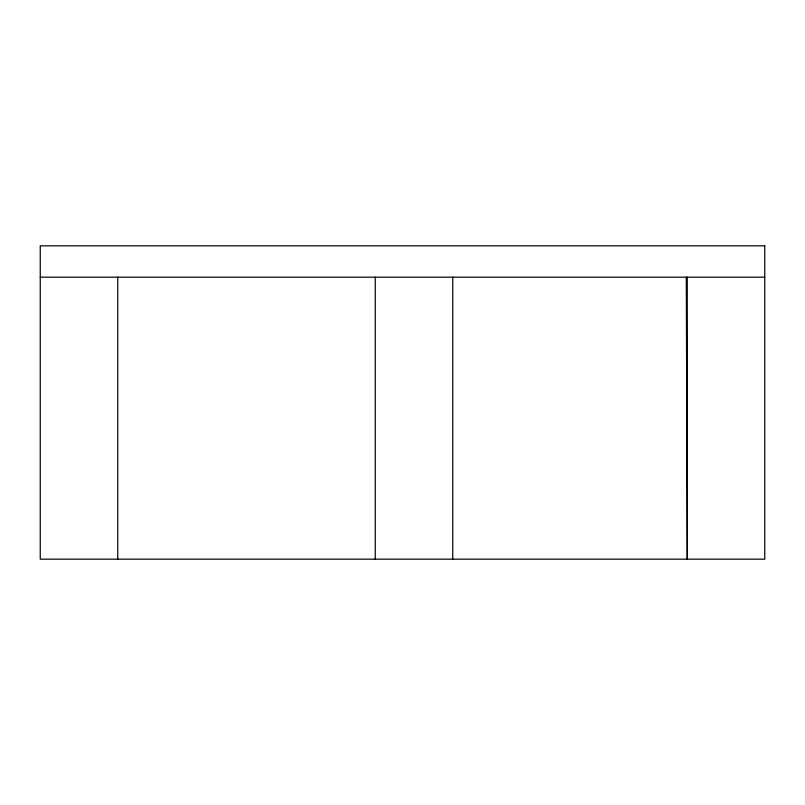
<?xml version="1.0" encoding="UTF-8"?>
<svg xmlns="http://www.w3.org/2000/svg" width="805" height="805" viewBox="0 0 805 805"><rect width="100%" height="100%" fill="white"/><g stroke="black" fill="none" stroke-linecap="round" stroke-linejoin="round"><path stroke-width="1.21" d="M40.25 277.182L764.75 277.182M686.293 277.182L687.259 559.173L687.259 277.182M452.742 277.182L452.742 559.173M375.251 277.182L375.251 559.173M117.741 277.182L117.741 559.173M764.75 245.827L40.25 245.827L40.25 559.173L764.75 559.173L764.75 245.827"/></g></svg>
